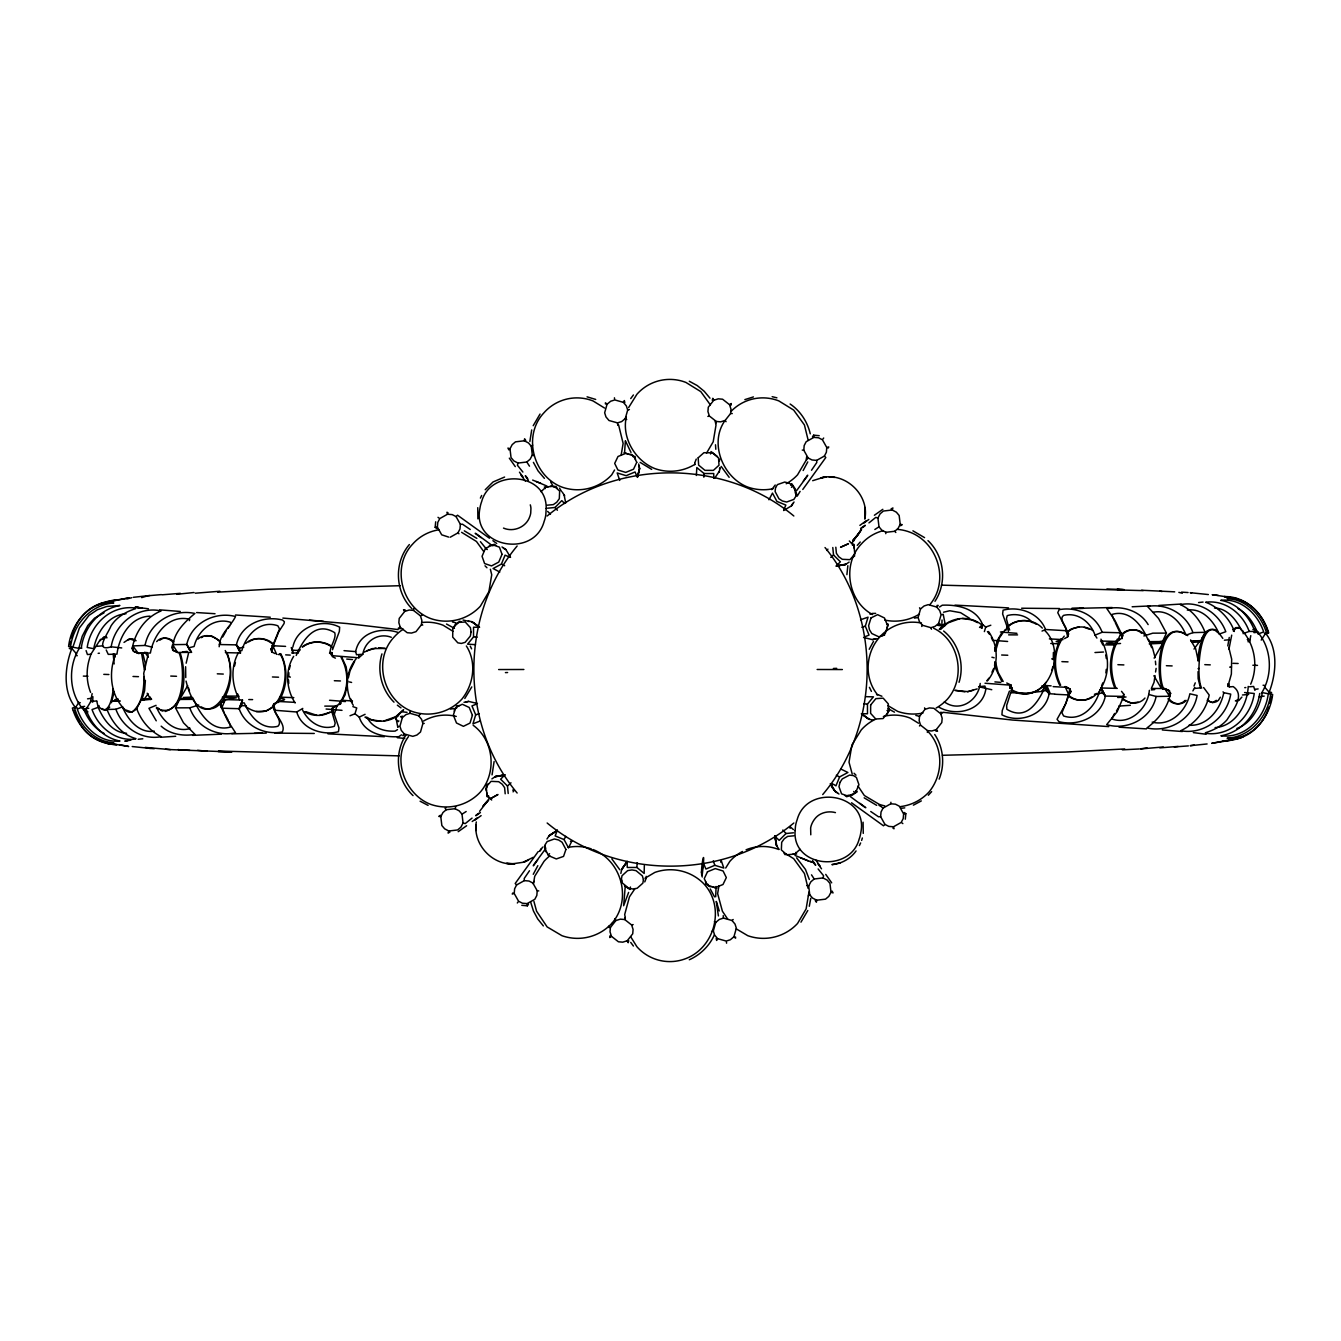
<?xml version="1.0" encoding="UTF-8"?>
<svg xmlns="http://www.w3.org/2000/svg" width="1341" height="1341" viewBox="0 0 1341 1341"><rect width="100%" height="100%" fill="white"/><g stroke="black" fill="none" stroke-linecap="round" stroke-linejoin="round"><path stroke-width="1.5" d="M644.334 865.582L644.166 873.427L636.908 867.459L627.253 867.476L627.102 861.492L621.688 869.756M714.887 477.916L719.329 471.244M288.818 676.283L288.835 672.679M1009.421 691.118L1002.263 710.562L1001.928 714.82C1019.512 724.056 1045.427 714.887 1049.115 693.733L1045.997 690.481L1045.678 685.553L1041.672 686.056M219.17 646.748L219.388 644.535L236.402 644.87L239.352 648.105L240.492 653L225.405 652.631M1121.545 691.336L1123.808 694.269L1123.641 696.415L1105.353 696.063L1102.369 692.811L1101.229 688L1117.288 688.369M191.512 652.346L186.751 644.468L172.62 644.669L171.732 647.468L172.939 650.1L177.615 652.464L191.512 652.346L186.751 644.468C191.445 622.878 214.929 611.161 235.513 616.508C231.423 625.426 220.678 633.17 219.388 644.535M112.962 688.687C113.13 695.225 108.805 717.184 99.368 707.193L98.932 705.55M1228.959 649.161L1231.708 635.131M638.819 465.83L639.523 468.344L637.394 477.396L639.607 468.579L638.702 464.003M702.181 875.17C706.657 836.935 699.281 872.036 702.298 876.997M476.306 821.966C472.283 844.092 492.533 866.085 514.91 863.755L506.596 863.353L512.094 863.855M476.005 824.765L476.055 830.532M719.547 469.283L719.597 468.26M92.127 693.615L90.534 702.148M413.481 610.39L409.173 610.021L404.697 611.446L399.216 618.419L398.847 622.744L400.255 627.219L407.195 632.717L411.519 633.069L415.995 631.661L421.476 624.671L421.845 620.347L420.437 615.871L413.481 610.39L413.648 608.579L414.771 608.63M927.519 730.61L931.827 730.979L936.303 729.554L941.784 722.581L942.17 718.256L940.745 713.781L933.805 708.283L929.481 707.931L925.005 709.339L919.524 716.329L919.155 720.653L920.563 725.129L927.519 730.61L927.352 732.421M636.908 867.459L637.143 862.716M703.841 477.195L704.092 473.541L696.834 467.573L696.365 475.485M1053.288 659.688L1053.389 652.464M92.898 696.683L92.697 702.181M514.223 893.475L514.626 888.798L516.603 884.943L524.331 880.618L529.008 881.037L532.863 883.032L537.221 890.776L536.819 895.453L534.824 899.291L527.097 903.616L522.42 903.214L518.565 901.202L514.223 893.475L512.245 893.994L512.832 892.972M803.795 450.224L804.181 445.547L806.176 441.709L813.903 437.384L818.58 437.786L822.435 439.798L826.777 447.525L826.391 452.202L824.397 456.057L816.669 460.382L811.992 459.963L808.137 457.968L803.795 450.224L802.253 450.09M610.39 927.519L610.021 931.827L611.446 936.303L618.419 941.784L622.744 942.17L627.236 940.745L632.717 933.805L633.086 929.481L631.661 925.005L624.688 919.524L620.347 919.155L615.871 920.563L610.39 927.519L608.579 927.352L608.63 926.229M730.61 413.481L730.979 409.173L729.554 404.697L722.581 399.216L718.256 398.83L713.781 400.255L708.299 407.195L707.931 411.519L709.355 415.995L716.329 421.476L720.653 421.845L725.129 420.437L730.61 413.481L732.253 413.581M448.665 537.087L441.709 534.824L437.384 527.097L437.786 522.42L439.798 518.565L447.525 514.223L452.202 514.609L456.057 516.603L460.382 524.331L459.963 529.008L457.968 532.863L450.224 537.221M614.949 918.635L615.871 920.563M880.635 816.669L881.037 811.992L883.032 808.137L890.776 803.779L895.453 804.181L899.291 806.176L903.616 813.903L903.214 818.58L901.202 822.435L893.475 826.777L888.798 826.391L884.943 824.397L880.635 816.669L878.506 816.786L870.745 811.506M1248.22 686.408C1247.415 704.846 1235.279 726.286 1215.097 727.61M863.252 833.381L863.084 822.184M436.797 528.522L435.171 527.331L435.691 521.8M477.748 507.686L477.882 518.883M620.849 873.444L621.771 868.867M720.151 467.556L719.229 472.133M904.203 812.478L905.829 813.669L905.309 819.2M890.776 803.779L890.91 802.253M982.115 628.275L982.5 624.437C976.349 608.462 957.575 604.456 942.254 605.21L939.572 606.987M646.245 877.785L646.194 876.343M694.755 463.215L694.806 464.656M1229.244 637.461L1227.786 645.926M494.108 761.537L492.063 774.88M529.863 441.491L531.707 429.941M624.537 453.275L625.359 441.055M716.077 886.502L715.708 896.777M810.769 898.302L809.293 906.265M846.892 574.669L847.847 565.701M1105.889 672.897L1106.258 669.377M864.878 518.732C869.622 494.41 844.595 471.311 820.742 477.899L826.123 477.094L823.508 477.362M524.314 440.787L515.497 441.843L512.178 444.642L509.999 448.799L511.038 457.599L513.838 460.902L518.012 463.064L526.812 462.008L530.131 459.209L532.31 455.052L531.271 446.251L528.471 442.949L524.314 440.787L524.582 438.775L525.756 440.451M816.703 900.213L825.503 899.157L828.822 896.358L831.001 892.201L829.962 883.401L827.162 880.098L823.005 877.936L814.188 878.992L810.869 881.791L808.69 885.948L809.729 894.749L812.529 898.051L816.703 900.213L816.418 902.225L815.244 900.549M864.844 518.917L864.844 507.434M145.381 680.49L144.593 690.85L141.811 699.868M1197.899 660.845C1198.502 650.486 1200.413 639.841 1206.816 631.393C1209.9 628.51 1215.7 628.208 1217.712 632.483M635.433 459.544L635.081 456.393M705.567 881.456L705.919 884.607M1114.589 713.446L1111.689 718.877C1130.027 725.732 1147.997 708.065 1149.354 690.313M455.052 808.69L446.251 809.729L442.949 812.529L440.787 816.686L441.843 825.503L444.642 828.822L448.816 831.001L457.599 829.962L460.918 827.162L463.064 823.005L462.008 814.188L459.209 810.869L455.052 808.69L455.756 806.679M885.764 533.684L885.948 532.31L881.791 530.131L878.992 526.812L877.936 517.995L880.098 513.838L883.401 511.038L892.201 509.999L896.358 512.178L899.157 515.497L900.213 524.314L898.051 528.471L894.749 531.271L885.948 532.31M186.164 663.192L188.511 653.251M1155.003 675.546L1154.048 682.301L1151.332 688.469L1164.608 688.503L1169.268 690.866L1170.492 693.465C1167.709 707.897 1158.322 719.463 1146.941 727.945C1169.419 733.024 1193.121 718.642 1197.111 695.476L1189.869 693.783C1186.467 710.764 1170.559 726.822 1152.17 722.129M347.872 681.111L345.073 694.973L339.96 703.841M185.611 666.728L185.762 677.557M1155.556 672.009L1156.126 668.405M533.416 884.004L534.707 876.327L544.01 861.358A43.985 43.985 0 0 1 549.844 855.86M626.314 416.917C621.537 437.786 635.232 460.784 654.861 468.596A46.734 46.734 0 0 0 695.091 464.221M621.302 881.858L621.621 879.88M719.379 461.12L719.715 459.142M718.927 885.932L717.636 893.609L722.413 911.243L727.677 919.071M621.235 454.649L623.129 443.368L618.603 424.963M630.471 887.021L629.952 889.452L624.453 885.764M710.529 453.979L711.065 451.548L717.469 456.56M806.729 456.527L806.109 460.281L797.526 474.865A46.734 46.734 0 0 1 786.228 483.749M808.975 891.983L806.125 908.896L797.543 923.48A46.734 46.734 0 0 1 747.792 935.7L736.243 928.86M348.375 677.708L350.035 670.802L354.594 661.515M994.536 665.471L995.139 661.968M475.485 644.652L467.59 644.166L473.541 636.908L473.524 627.253L479.424 627.202L472.133 621.771L467.556 620.849M865.582 696.666L873.427 696.834L867.459 704.092L867.493 713.747L861.576 713.798L868.867 719.229L873.444 720.151M712.239 400.255L712.809 398.294L713.781 400.255M628.778 940.745L628.191 942.706L627.236 940.745M626.716 863.269L627.102 861.492L621.771 869.119L627.202 861.576M994.804 651.24L997.05 640.998L1002.146 632.131M1269.106 693.75L1272.643 694.437C1270.128 717.217 1251.907 740.618 1227.116 738.254C1250.566 736.779 1267.932 716.513 1270.681 693.951L1264.546 686.994M81.365 647.452C84.198 626.968 99.335 609.233 119.902 605.495L106.878 606.434L97.373 609.736L89.009 615.385L79.404 627.957L72.85 647.2L78.801 648.34L82.237 636.187L87.785 625.56L94.624 618.084L104.028 612.837M1069.883 688.972L1065.961 703.388L1057.077 719.262L1058.954 721.693C1078.315 726.554 1101.011 717.066 1105.353 696.063L1102.386 690.213L1099.888 690.297C1095.714 706.187 1081.6 722.011 1063.614 715.977L1061.955 712.792L1070.051 692.442L1069.85 688.989L1065.106 686.592L1068.76 694.739L1071.006 691.57L1069.883 688.972L1065.106 686.592M72.112 647.234L68.592 646.53C71.039 623.9 89.026 600.667 113.784 602.997C90.434 604.64 73.319 624.604 70.52 647.016L76.655 653.989M1271.603 696.348L1270.011 703.371M69.682 644.686L70.319 641.501M275.039 653.587L271.837 651.977L273.028 646.161L278.777 631.712L284.041 623.582L284.393 621.738L282.498 620.028C263.473 615.167 240.944 624.236 236.402 644.87L239.335 650.754L241.816 650.687C246.09 635.047 260.154 619.659 277.838 625.761L279.531 628.979L272.206 646.831M1250.784 635.668L1249.996 639.573L1247.298 639.54M887.038 627.89L888.312 624.185L887.072 624.353M189.366 620.665L189.701 619.274C168.664 614.027 153.561 634.578 150.393 653.017L138.324 653.385L133.446 651.24L132.206 648.675C134.955 632.181 145.448 617.296 161.104 610.926C137.419 605.73 114.907 623.632 111.169 646.815C93.451 652.279 108.47 632.851 110.934 626.079C116.516 617.178 125.87 611.68 135.692 608.63L135.34 608.026C111.085 604.707 90.467 624.386 87.199 647.452L93.719 648.709C96.686 632.466 108.135 614.882 126.02 613.759M715.658 423.505L716.329 421.476M625.342 917.495L624.688 919.524M1259.702 693.498C1256.835 714.082 1241.749 732.236 1220.863 735.79C1245.823 738.891 1265.468 716.999 1268.284 693.75L1262.317 692.643C1259.702 707.445 1251.807 723.101 1236.871 728.465M132.189 648.692L132.809 645.909L145.046 645.44L152.287 647.167M637.914 475.619L639.607 468.579M114.136 691.922L111.437 702.734M223.059 702.248L225.238 699.616L242.52 700.052L239.134 708.702C245.286 726.235 264.412 735.304 282.281 732.002C286.84 723.754 272.474 713.915 273.598 704.293C275.877 701.058 292.221 699.616 280.202 698.426M234.574 665.957L235.413 662.504M730.828 405.485L731.247 403.524L729.554 404.697M610.172 935.515L609.82 937.543L611.446 936.303M391.304 637.277C378.346 632.365 364.987 640.83 362.808 654.257L358.835 657.794L332.451 655.699C325.31 652.078 337.194 639.741 334.73 632.701C315.219 620.531 302.848 640.059 296.227 655.447M161.171 726.168C170.139 734.432 183.365 736.377 194.998 734.415L183.466 722.765L175.537 707.864L179.476 699.449L192.936 697.907M381.95 653.888C376.72 670.634 381.498 689.861 394.003 702.164M959.05 682.301C964.799 664.113 958.497 643.01 943.645 631.024M148.13 654.525L143.705 673.484L144.694 681.396M1187.305 610.121C1202.542 607.741 1213.89 621.436 1219.237 634.092L1225.791 631.695C1219.12 613.457 1199.91 600.651 1180.382 604.64C1192.099 609.904 1200.497 620.497 1205.056 632.298L1192.937 632.634C1186.349 614.094 1166.854 602.947 1147.527 606.467L1158.59 618.503L1166.435 633.103L1162.513 641.534L1148.969 641.652M1223.026 691.839L1223.763 692.694C1220.595 709.188 1207.269 726.554 1188.964 725.246M289.304 669.159L290.243 665.739M1051.88 670.232L1052.819 666.795M720.603 862.079L721.24 860.57L723.822 868.046L714.837 865.314L705.919 869.035L703.623 863.604L701.393 872.421M694.956 462.41L696.247 459.075M646.044 878.59L644.753 881.925M332.501 649.765L339.357 631.443L339.659 627.186C322.527 618.084 296.897 626.532 292.841 647.167M402.334 717.653L399.936 726.202L401.244 730.342L404.261 733.946L412.777 736.343L416.917 735.036L420.504 732.002L422.901 723.47L421.577 719.329L418.56 715.725L410.044 713.311L405.921 714.636L402.334 717.653L400.573 716.63L402.568 716.195M918.116 617.53L920.513 608.998L924.1 605.964L928.223 604.657L936.739 607.054L939.756 610.658L941.064 614.798L938.666 623.347L935.079 626.364L930.956 627.689L922.44 625.275L919.423 621.671L918.116 617.53L914.361 618.117M607.054 404.261L604.657 412.777L605.964 416.917L608.998 420.504L617.53 422.884L621.671 421.577L625.275 418.56L627.689 410.044L626.364 405.921L623.347 402.334L614.798 399.936L610.658 401.244L607.054 404.261L605.428 402.82L605.445 403.993M713.328 930.956L715.725 922.44L719.329 919.423L723.47 918.116L732.002 920.496L735.036 924.083L736.343 928.223L733.946 936.739L730.342 939.756L726.202 941.064L717.653 938.666L714.636 935.079L713.328 930.956L711.585 931.492M115.292 655.313C107.951 673.903 110.985 697.94 126.741 711.199C129.088 712.909 132.826 712.373 134.435 709.925C142.615 701.477 144.007 688.184 143.923 676.87M435.171 527.331L437.384 527.097M905.829 813.669L903.616 813.903M1227.987 686.022L1231.373 674.087L1231.675 659.185L1228.758 647.317M545.77 847.948L545.234 850.814L546.508 852.222M795.247 493.052L795.431 489.23L791.76 483.732L790.67 485.224M1064.586 638.651L1067.738 636.724L1068.559 633.941L1057.764 612.686L1059.155 609.669C1076.773 606.367 1095.832 614.983 1102.134 632.281L1120.992 632.801L1122.987 635.885M71.241 637.847C75.13 622.123 86.21 607.339 102.335 602.981C136.128 597.382 104.145 599.813 97.139 605.512M90.668 655.33C86.042 667.097 85.941 680.608 90.585 692.375M981.377 628.141L982.5 624.437L985.736 627.068L990.815 625.224M984.361 631.611L985.736 627.068M335.501 706.221L332.199 708.065L334.295 714.367L331.646 711.015L332.518 708.199L337.161 705.282L334.295 714.367L338.955 727.928L338.468 731.7C322.745 735.891 301.641 729.169 296.747 711.987L275.14 710.294L272.743 707.059L273.598 704.293L275.14 710.294M476.407 704.109L471.965 705.919L475.686 714.837L472.954 723.822L480.262 720.972M864.593 636.891L869.035 635.081L865.314 626.163L868.046 617.178L860.57 619.76M861.626 840.421L862.364 837.991M1122.333 699.13L1123.808 694.269M350.018 715.759L354.963 713.781L356.756 707.981L352.867 706.623M1005.934 630.32L1007.074 626.649L1002.632 613.994L1003.085 610.205C1019.126 605.797 1039.275 613.005 1045.544 629.499L1066.129 630.706L1068.576 633.941M230.836 624.051L230.501 622.274C213.772 616.86 197.747 630.639 194.11 646.496L189.584 647.636M172.939 650.1C171.614 634.578 184.019 622.509 194.898 613.474C172.721 608.462 149.237 622.677 145.046 645.44M1123.641 696.415L1117.137 711.769L1106.677 724.626C1127.328 730.862 1151.684 718.474 1156.126 696.465L1169.603 696.247L1169.268 690.866M1122.333 635.634L1121.462 638.35L1118.796 640.395M768.946 499.791L772.483 493.102L776.908 501.4L785.843 505.071L783.982 509.496M272.743 707.059L273.648 707.31C273.665 713.228 283.202 721.341 277.905 726.286C261.294 730.426 250.18 716.362 244.263 702.935L241.849 702.902L241.883 705.567L239.134 708.702L221.684 708.199L220.343 705.383L221.231 702.684L225.238 699.616L221.684 708.199L227.802 720.955L235.547 732.756C216.488 737.265 196.172 726.403 189.785 707.813L175.537 707.864M1184.623 633.941C1157.819 619.056 1155.489 674.741 1162.714 689.173M1249.46 641.937L1250.332 639.305M100.022 640.763L103.877 636.992L106.978 637.83M1241.9 697.085L1238.9 700.421L1236.067 700.656M1250.684 684.178C1258.813 665.572 1254.623 642.674 1240.107 628.376C1237.492 625.778 1234.793 629.214 1233.435 631.309M939.169 779.104C945.053 764.655 943.393 747.49 934.727 734.499M1268.904 707.042C1264.161 722.782 1251.321 736.46 1234.709 739.243C1203.816 743.819 1242.805 740.182 1244.197 735.673M448.816 831.001L448.095 833.063L449.905 832.091M892.201 509.999L892.905 507.937L891.095 508.91M362.808 654.257L356.505 654.726L355.667 651.625C359.254 632.064 381.38 626.918 397.858 632.382M1051.109 685.854L1045.678 685.553C1039.04 701.125 1026.921 721.559 1006.856 709.305L1006.638 705.534L1012.321 687.782L1010.779 688.52M1194.01 686.039L1195.25 682.854M239.134 708.702L242.52 700.052M156.059 705.349L148.952 708.316L156.243 720.821M1118.159 639.707L1120.992 632.801L1114.974 620.481L1106.928 608.713C1122.149 605.394 1139.934 610.641 1148.147 624.604M570.461 841.394L571.987 840.773L568.517 847.898L564.092 839.6L555.157 835.929L557.32 830.347L549.139 835.912M783.63 510.535L791.441 505.875L792.816 503.378M296.747 711.987L302.781 708.417M1101.581 685.787L1102.872 682.82M1193.188 641.4L1200.798 640.646L1205.056 632.298M102.637 639.322L103.961 637.428L106.559 636.941M991.988 672.176L993.48 668.874M1117.371 639.087C1109.108 653.972 1108.152 672.595 1114.924 688.201M72.129 647.787C64.904 665.756 62.373 691.185 75.264 707.26M1268.871 692.911C1276.096 674.959 1278.627 649.513 1265.736 633.455M859.38 845.584L860.637 842.953M480.396 498.098L481.654 495.466M488.778 546.508L490.186 545.234L493.052 545.753M456.057 516.603L457.532 515.212L489.448 538.21M884.943 824.397L883.468 825.788L851.552 802.79M628.627 892.402L623.632 905.728L625.191 886.921M564.092 839.6L565.734 836.331M980.237 683.457C978.243 700.723 959.435 712.926 944.332 701.863M238.195 653.067C230.417 667.432 231.675 685.586 239.503 699.684M533.215 425.684L540.037 414.034M406.021 734.918C393.617 753.575 396.685 780.278 413.028 795.599M546.96 838.997L549.559 835.125M794.04 502.003L791.441 505.875M934.979 601.288C947.383 582.631 944.315 555.912 927.972 540.607M807.785 910.522L800.963 922.172M518.012 463.064L517.408 465.243L522.889 472.049M823.005 877.936L823.592 875.757L818.111 868.951M533.249 874.298L537.842 865.683M803.158 470.523L807.768 461.907M1192.887 690.917L1194.747 687.464M471.781 686.927L464.791 698.46M869.219 649.279L873.527 641.35M1061.234 638.651C1052.618 652.48 1052.383 670.818 1059.742 685.217M1100.76 688.536C1110.046 673.752 1109.342 654.19 1100.944 639.154M479.609 811.305L488.04 800.51M623.347 402.334L624.37 400.573L624.822 402.568M714.367 934.945C709.355 945.941 700.354 954.859 689.291 959.754M717.653 938.666L716.63 940.427L716.195 938.432M1094.424 694.236L1097.977 693.85L1101.229 688L1105.353 696.063M222.707 636.975L226.059 631.041M79.37 648.273C67.1 667.6 69.078 696.398 86.21 712.457L87.97 711.887M293.662 656.336C284.895 670.399 286.169 689.291 295.154 702.969M1261.479 693.196C1273.766 673.869 1271.788 645.071 1254.64 628.996L1252.896 629.566M277.755 702.701C287.561 688.453 288.617 668.941 280.722 653.62M179.275 700.153L187.706 685.67M1154.132 658.129L1164.659 640.026M418.56 715.725L420.353 714.066M921.736 626.482L922.44 625.275M614.564 470.004L611.714 474.865A46.734 46.734 0 0 1 561.946 487.101C533.148 476.189 522.32 435.574 543.993 412.743A43.985 43.985 0 0 1 593.007 400.925L604.556 408.05M706.523 453.141L713.194 441.809L716.044 424.896L715.139 421.208M611.731 923.48C632.332 900.096 621.822 860.637 593.024 849.54M929.883 604.623C949.562 581.357 938.164 543.088 910.237 532.31A43.985 43.985 0 0 0 897.313 529.377M1099.888 690.297L1101.229 688M137.335 708.517L131.921 712.138L126.44 710.194M797.191 496.17L800.091 491.409M853.345 541.177L861.123 529.879M861.542 529.544L853.01 540.44M517.324 902.979L518.045 902.024M823.692 438.021L822.955 438.976M858.123 534.724L861.375 529.494M124.026 642.406L129.44 638.769L134.921 640.73M408.469 736.628C391.455 759.174 405.15 794.66 430.562 804.315A46.734 46.734 0 0 0 480.313 792.095C497.092 772.651 493.941 740.349 473.172 725.28M628.627 407.563L636.908 394.271A43.985 43.985 0 0 1 685.922 382.436L700.773 391.606L710.311 404.814M724.643 421.057C709.121 443.603 723.084 477.647 747.775 487.085A46.734 46.734 0 0 0 773.103 488.711M806.561 459.879L808.137 457.968M725.699 868.013L729.839 861.358A43.985 43.985 0 0 1 742.461 851.485M544.161 846.942L545.217 845.232M795.783 495.768L796.839 494.058M1116.466 710.914L1118.444 707.797M1220.36 697.203L1218.382 700.354C1215.298 703.254 1209.532 703.505 1207.487 699.264M499.791 572.054L493.102 568.517L501.4 564.092L505.071 555.157L509.496 557.018M840.773 769.013L847.898 772.483L839.617 776.908L835.946 785.843C826.81 779.49 832.459 790.335 837.622 792.816M812.478 436.797L813.669 435.171L819.2 435.691M528.522 904.203L527.348 905.829L521.8 905.309M556.28 831.839L557.085 830.582M91.238 653.67L100.508 639.305M1261.21 640.076L1266.34 632.214C1260.758 614.798 1246.175 599.41 1227.049 598.472C1247.499 596.846 1263.44 614.564 1268.72 632.885L1265.368 634.109M78.817 702.483L74.71 708.752C80.242 726.185 94.675 741.741 113.834 742.813C93.216 744.389 77.644 726.369 72.38 708.082L75.733 706.875M298.171 652.531L300.133 649.614A5.548 2.531 0.1 0 1 293.578 650.15M869.974 614.178L871.281 613.591M540.976 849.574L542.585 847.143M1010.863 692.71L1026.418 693.163L1041.773 691.386L1045.678 685.553L1049.115 693.733L1054.613 694.035M634.746 889.016L629.465 896.844L624.705 914.478L625.342 918.317M223.243 702.55L225.238 699.616L220.896 702.55M453.124 628.51L455.236 624.453L458.019 623.247M886.854 713.999L888.915 710.981L888.899 708.333M534.254 881.406L532.863 883.032M529.494 870.745L524.214 878.489L524.331 880.618M811.506 470.255L816.786 462.511L816.669 460.382M271.837 651.977L270.748 649.346L273.028 646.161L276.648 654.391M143.453 700.287L148.097 693.867M538.21 851.552L515.212 883.468L516.603 884.943M802.79 489.448L825.788 457.532L824.397 456.057M1194.026 649.078L1199.843 641.032M1202.156 637.83L1206.816 631.393M540.976 491.678L546.156 486.951L554.185 486.213L559.65 491.074L559.314 498.684L556.733 502.255L553.313 504.618L547.212 505.188M828.168 448.028L828.755 447.006L826.777 447.525M800.024 849.322L794.844 854.049L786.815 854.787L781.35 849.926L781.686 842.316L784.267 838.745L787.687 836.382L793.788 835.812M807.584 475.737L796.671 490.538M533.416 865.263L544.329 850.462M356.103 658.85C345.324 671.623 344.503 691.235 353.27 705.299M987.412 680.826C999.062 667.114 998.827 645.893 988.501 631.494M517.14 545.988C459.443 615.167 459.443 723.838 517.14 793.017M630.723 398.579L633.421 394.958M822.72 794.559C880.886 725.867 882.194 617.212 825.017 547.547M1119.132 639.07C1109.543 653.285 1109.745 672.646 1115.947 688.201M227.819 628.56L229.847 625.845M409.357 544.547C393.818 562.633 394.992 591.951 411.955 608.713M939.22 629.348L945.036 623.531L943.243 614.446M330.154 652.313L329.534 653.117L331.11 652.38M488.878 799.068L482.911 806.41L484.302 804.684M539.434 851.367L541.395 848.887L539.635 851.116M858.408 534.321L852.625 540.574M852.423 542.334L854.234 540.037M986.792 680.876L988.92 678.177M486.096 802.438L484.654 804.181L488.677 800.158M485.207 489.75L493.035 481.972L504.602 477.044M487.353 786.698L485.777 789.145L486.414 790.939M856.061 850.948C850.529 858.827 841.461 863.788 831.906 864.643L840.489 862.732M1216.354 700.337L1212.683 702.55L1207.185 700.605M1064.251 636.103C1053.355 649.715 1053.188 669.93 1060.647 685.201M939.957 629.465C949.495 617.212 968.873 614.731 981.092 624.37M397.808 716.228L395.897 717.536L397.841 727.409M513.083 791.861L514.324 790.117L512.681 790.1M826.794 550.464L827.917 549.139M857.268 545.401L860.235 542.015M791.458 487.319L792.665 485.962M548.335 855.038L549.542 853.681M221.734 701.93C231.892 688.419 233.049 669.142 227.316 653.536M156.679 641.601C161.272 636.07 169.921 637.679 173.794 643.211M1186.198 700.404C1181.605 705.919 1172.956 704.31 1169.084 698.778M928.324 795.247L931.643 791.643M336.876 706.389C348.962 693.398 349.632 672.377 341.05 657.341M1005.23 629.583L999.464 637.796L995.558 651.206L994.787 647.602M404.261 733.946L402.82 735.572L403.993 735.555M936.739 607.054L938.18 605.428L937.007 605.445M1045.946 682.401C1038.437 693.448 1022.63 697.571 1011.148 690.229M510.988 782.826L507.485 786.01L508.205 793.486M395.897 717.536L403.641 709.724M507.485 786.01L500.629 779.205L504.769 774.997L495.6 776.489L504.769 774.863L495.08 776.875M836.248 566.137L845.92 564.125M402.954 710.261L395.595 716.764L383.677 721.056M940.561 629.415L947.919 622.911L959.854 618.62M775.199 485.023L771.729 489.633M398.88 720.955L398.16 721.642L395.897 718.994M219.807 703.924C215.381 709.221 207 710.646 201.15 706.841M1121.344 634.829C1126.189 628.979 1136.095 627.823 1141.644 633.287M1144.963 698.041C1139.263 705.031 1128.133 704.444 1122.367 697.873M1238.799 699.65L1235.363 700.907M1070.051 692.442L1071.006 691.57M1096.988 693.331C1089.814 701.796 1076.253 702.567 1068.19 694.923M550.061 486.414L551.855 485.777L554.302 487.353M531.271 446.251L532.662 445.095M809.729 894.749L808.338 895.905M830.766 557.387L833.515 554.99L832.795 547.514M96.854 701.46L98.195 707.327L92.043 709.557C98.362 727.392 115.829 741.607 135.424 739.059L135.961 738.64C121.93 734.851 112.091 722.548 106.978 709.473L109.694 707.143M270.765 649.329L271.687 648.558M1007.208 627.353C1016.696 618.084 1033.24 618.419 1042.309 628.091M491.896 778.903L495.768 776.305M849.121 562.097L845.232 564.695M732.002 920.496L733.192 919.507M197.999 639.02C204.905 632.751 215.583 635.952 220.729 642.892M1122.132 634.813C1128.133 628.259 1139.213 628.041 1144.963 634.997M159.847 640.21C163.853 636.321 169.989 638.316 173.743 641.518M1232.681 629.834L1236.067 627.538L1239.185 628.359M273.229 706.942L266.306 710.965L256.215 711.535M1067.218 631.896L1071.375 628.895L1079.187 626.901M245.688 643.546C253.818 635.684 267.345 637.813 274.503 645.943M466.165 811.506L462.008 814.188M874.835 529.494L878.992 526.812M466.618 825.738L458.186 831.688M874.382 515.262L882.831 509.312M486.749 792.732L487.001 796.638L488.577 795.682M854.251 548.268L853.999 544.362L852.423 545.318M472.049 818.111L465.243 823.592L463.064 823.005M868.951 522.889L875.757 517.408L877.936 517.995M420.437 615.871L422.365 614.949M919.457 725.967L920.563 725.129M547.162 516C616.29 458.488 724.71 458.488 793.838 516M793.838 823.005C724.71 880.517 616.29 880.517 547.162 823.005M868.817 519.47L863.503 523.342M472.183 821.53L477.497 817.658M848.048 543.91L840.572 547.262L848.501 543.692M486.247 785.155L487.889 783.982M853.111 557.018L854.753 555.845M864.979 525.823L862.347 527.683M476.021 815.177L478.653 813.317M1067.905 631.879C1074.828 625.878 1085.221 625.292 1092.764 630.521M547.514 508.205L554.99 507.485L561.795 500.629L564.595 503.462M793.486 832.795L786.01 833.515L779.205 840.371L774.863 836.248L776.875 845.92M503.227 775.852L504.769 774.863M398.797 714.837C389.359 722.564 375.413 723.235 364.97 717.15M107.833 709.121L105.319 710.395L101.95 708.517M401.495 734.851L398.797 736.678C383.643 737.5 364.4 733.477 359.237 717.117L354.963 713.781M1185.092 700.404C1180.398 705.668 1171.665 704.578 1167.977 698.778M302.211 646.898C310.928 640.026 323.952 640.713 332.501 647.535M1008.952 625.426C1016.679 619.441 1028.245 618.871 1036.392 624.319M145.18 747.406L170.341 749.602L231.825 751.983L218.197 751.597M509.312 458.169L515.279 466.618M831.688 882.831L825.738 874.382M445.933 807.584L445.095 808.338L446.251 809.729M302.781 646.882C310.944 640.847 322.326 640.495 330.976 645.742M397.506 729.638L395.159 731.096C384.146 731.817 372.245 727.895 367.149 717.385M490.622 798.616L497.98 794.509L490.32 798.733M900.549 525.756L902.242 524.666L900.213 524.314M440.451 815.244L438.775 816.418L440.787 816.686M201.401 637.645L203.094 636.606M127.848 639.908L132.441 638.752L136.095 640.73M512.212 863.855L523.275 862.263L533.198 857.335M943.561 612.2L949.763 610.742L960.575 612.669L969.543 618.302M644.954 878.254L654.861 872.404A46.734 46.734 0 0 1 704.612 884.624C725.23 908.008 714.703 947.467 685.922 958.564A43.985 43.985 0 0 1 636.908 946.729L630.689 936.756M363.612 652.346L372.345 648.608L385.504 648.424M1169.587 690.682L1164.608 688.503L1169.603 696.247L1168.648 694.353L1170.794 693.297M172.603 650.268L177.615 652.464L172.62 644.669M330.691 712.188L319.51 715.423M456.828 707.763L454.431 709.423L454.331 711.317M913.372 805.17L921.317 800.912M945.036 623.531L943.259 624.789L944.533 626.23M248.722 641.87C256.131 636.74 266.708 637.746 273.178 643.898M1091.725 696.985C1084.97 701.645 1075.935 701.159 1069.196 696.683M1097.977 693.85L1102.369 692.811M1011.365 688.117L1011.248 685.217L985.015 683.24M359.237 717.117L365.087 714.317M339.591 704.545L341.016 703.438L340.195 702.835M400.255 627.219L398.294 628.191L400.255 628.778M940.745 713.781L942.706 712.809L940.745 712.222M977.153 688.905L967.984 691.638L955.01 690.414M329.936 712.205C322.091 716.798 312.151 716.278 304.424 711.702M1042.024 631.075L1045.544 629.499M243.76 647.15L239.352 648.105M525.907 861.324L523.342 862.213L528.471 860.184M217.678 592.152L267.848 589.269L400.188 585.715M477.43 703.505L468.579 701.393L465.83 702.181M863.57 637.495L872.421 639.607L875.17 638.819M1066.514 630.521C1066.514 626.096 1058.485 619.073 1063.564 615.385C1077.896 611.965 1090.434 622.023 1095.044 635.131L1102.134 632.281M812.696 480.681L823.34 477.379M366.965 650.737L376 648.005M1124.68 748.949L1065.072 752.1L942.455 755.285M1041.773 691.386L1045.997 690.481M1243.057 633.656L1249.192 631.41L1254.891 631.51C1249.443 616.374 1237.072 603.014 1220.763 600.332C1240.928 597.918 1257.724 613.876 1263.675 631.946L1258.042 633.991C1254.221 623.816 1247.968 613.927 1238.129 608.663M189.785 707.813L198.719 705.048M1192.937 632.634L1186.047 635.148C1180.851 621.822 1168.329 608.797 1152.791 612.334M106.978 709.473L115.879 709.255L122.45 706.891C127.697 719.48 139.045 733.611 154.265 731.163M629.683 454.331L631.577 454.431L633.237 456.828M711.317 886.669L709.423 886.569L707.763 884.172M1138.073 702.131L1131.251 703.137L1122.886 699.6M627.689 410.044L629.415 409.508M410.095 711.283L410.044 713.311M475.686 714.837L479.156 713.68M861.844 627.32L865.314 626.163M141.677 597.617L147.828 595.773L161.423 594.599M176.911 594.264L193.992 592.521M973.365 690.213L967.515 691.671M744.842 399.618L753.441 396.919M464.003 702.298L468.579 701.393M876.997 638.702L872.421 639.607M707.864 416.448L709.355 415.995M631.661 925.005L633.136 924.552M1163.284 746.971L1140.554 748.949M118.343 599.98L129.138 597.868L108.822 601.371M1222.69 741.238L1211.711 743.333L1232.245 739.863M460.382 524.331L462.511 524.214L470.255 529.494M126.976 598.941L131.736 597.717M397.942 726.537L398.981 726.403M456.409 705.919L459.544 705.567M882.646 635.533L884.607 635.081M1060.446 640.093L1056.172 641.484L1059.457 642.44M1194.244 745.093L1190.171 745.697L1207.101 743.953M548.268 486.749L544.362 487.001L545.318 488.577M1198.066 668.706L1199.172 668.489M792.732 854.251L796.638 853.999L795.682 852.423M127.395 740.701L124.83 741.171L130.882 740.131M838.075 565.801L845.417 564.511L836.231 566.003L840.371 561.795L833.515 554.99M195.25 593.208L219.857 591.247M1159.814 747.859L1178.119 746.434M1147.058 747.892L1140.789 748.798M942.019 614.597L943.192 614.413M133.329 597.315L149.773 595.521M180.331 593.342L162.177 594.801M224.718 699.818L236.435 697.806L222.321 697.219M938.432 624.805L940.443 624.37L938.666 623.347M450.459 709.087L454.029 708.534M834.773 477.413L829.174 476.96M1115.947 641.534L1106.208 643.227L1114.371 643.965M205.089 635.936L211.694 635.986L219.823 640.864M1162.764 641.283L1151.165 642.792M150.091 616.156C130.395 616.709 119.198 636.623 116.952 654.123L108.269 654.374L106.207 649.983M872.103 613.457L875.69 613.373M901.186 808.288L904.773 807.869M1151.349 689.945L1154.685 689.576M182.46 651.944L187.137 651.441M1198.569 602.545L1203.061 602.059M138.19 739.277L142.8 738.79M151.634 699.264L140.973 700.337L136.698 708.635C141.107 720.704 149.706 730.879 161.155 736.678C141.693 740.467 122.484 727.493 115.879 709.255M115.259 699.432L118.276 699.114M138.324 653.385L132.809 645.909L133.446 651.24L138.324 653.385L147.141 652.514M1194.546 688.469L1200.312 687.899M1143.89 635.969L1152.774 633.17L1166.435 633.103M121.713 647.938L111.169 646.815M118.578 700.639L111.588 701.276L120.355 701.025M1224.383 640.193L1229.68 639.724M1229.362 686.944L1233.2 686.592C1245.823 695.392 1232.63 710.663 1227.049 719.765C1221.416 726.319 1213.504 730.208 1205.391 732.756L1205.743 733.343C1230.233 736.779 1251.086 716.832 1254.237 693.498L1244.582 692.526M1043.549 687.967L1045.997 687.749L1049.115 693.733M298.322 653L291.617 652.95M1229.68 667.131L1231.491 666.98M1122.4 749.82L1139.347 748.965M91.406 654.207L87.416 654.525L86.092 650.62M96.837 700.941L90.886 701.427L85.958 709.456C91.339 724.693 103.643 738.103 119.986 741.003C99.854 743.199 83.142 727.09 77.275 709.02L82.907 706.992C86.897 717.821 93.736 728.297 104.33 733.611M142.247 699.114L151.349 698.426M1199.29 641.87L1191.981 642.423M1249.477 686.776L1253.634 686.458L1254.958 690.364M1188.361 745.898L1174.28 746.937M114.806 700.069L118.243 699.801M78.801 648.34L81.835 648.122M1181.136 604.037L1158.725 605.462M160.803 737.248L175.705 736.276M1161.826 643.294L1149.237 643.898M183.214 697.488L191.746 697.119M1150.31 605.914L1132.156 606.769M422.901 723.47L424.225 723.402M192.551 735.354L221.366 734.164M1112.192 607.523L1071.677 608.479L1083.444 608.311L1079.539 608.378M1200.798 640.646L1190.842 640.948M231.892 733.829L262.417 733.175M254.388 733.309L266.256 733.125M179.476 699.449L193.59 699.348C199.96 714.082 211.828 732.572 230.618 726.99L229.06 721.76M165.127 711.484C187.589 704.478 185.997 671.372 180.163 652.816M498.634 669.545L523.878 669.494M1059.574 608.546L1021.607 608.227M472.133 621.771L471.244 621.671M868.867 719.229L869.756 719.329M817.138 669.494L842.366 669.545M274.838 733.108L314.263 733.46M399.132 755.871L218.533 751.044M941.399 585.145L1143.169 590.627M241.883 705.567L246.258 705.902M1117.455 641.434L1100.542 641.048M1123.792 590.057L1117.036 589.37L1124.009 589.554M1252.863 665.237L1257.506 665.371M83.343 676.099L88.003 676.233M1106.912 589.017L1122.451 589.504M1059.424 643.781L1050.757 643.496M279.883 697.169L293.813 697.638M179.862 750.021L189.819 750.357M1008.549 607.892L954.96 605.126M1233.033 663.326L1238.129 663.493M103.793 674.355L108.889 674.523M327.942 733.829L384.364 736.712M1001.66 655.011L1007.778 655.246M334.345 680.725L340.463 680.96M1204.805 664.65L1210.269 664.868M1061.904 661.633L1068.023 661.867M272.441 676.97L278.542 677.205M133.01 676.467L138.475 676.669M1166.368 665.706L1172.135 665.924M1117.891 664.683L1123.875 664.918M217.292 673.819L223.276 674.07M170.743 676.065L176.509 676.283M1141.526 590.241L1174.682 591.834M468.26 621.403L469.3 621.453M278.14 654.475L281.157 654.626M1063.011 639.607L1049.4 638.903M278.291 701.46L294.752 702.349M962.452 618.452L971.89 619.894L977.488 622.61M378.615 647.837L384.884 648.457M964.9 691.839L955.479 690.38M381.062 721.24L371.625 719.782L366.026 717.083M285.683 654.861L290.259 655.112M1108.806 726.604L1012.472 720.05L942.974 712.289M1181.488 592.135L1188.059 592.538M1119.014 727.191L1146.454 728.884M235.513 614.999L270.295 617.229M215.013 613.725L196.607 612.552M149.656 748.395L154.282 748.697M207.101 751.228L197.596 750.306M994.15 640.428L997.888 640.68M473.541 636.908L477.195 637.159M863.805 703.841L867.459 704.092M341.251 700.186L352.482 701.008M282.884 618.084L347.554 623.599L398.176 629.566M180.281 611.462L159.646 609.853M1162.295 729.957L1182.36 731.532M165.546 749.233L170.341 749.602M344.017 650.653L355.667 651.625M994.905 681.899L1000.721 682.385M323.416 621.319L309.503 620.129M991.77 689.71L978.612 686.693L984.914 686.089L985.819 689.19C982.567 710.814 955.932 716.832 939.236 707.344M346.749 659.085L352.482 659.571M1191.663 592.823L1190.188 592.688L1208.358 594.549M537.221 890.776L538.747 890.91M397.271 737.701L404.798 738.438M876.578 694.638L877.785 694.755M1214.493 608.009C1227.451 608.244 1236.503 620.028 1241.749 630.706M148.432 608.78L135.357 607.121L139.347 607.741M1193.306 732.605L1206.095 734.248M126.607 733.292C112.493 732.739 103.19 719.212 98.195 707.327M401.713 711.719L407.027 712.356M937.912 625.375L941.835 625.861L942.036 620.011M316.895 715.356L305.731 711.652M150.226 748.379L132.206 746.551M888.915 710.981L887.021 710.529M915.836 715.423L919.524 716.329M532.31 455.052L534.321 455.756M808.69 885.948L806.997 885.613M135.357 607.121L142.129 608.127L136.816 607.356M1115.209 622.509L1121.411 635.567L1122.652 635.751M459.142 621.285L461.12 621.621M704.092 473.541L713.747 473.524L713.73 478.318M477.731 626.716L479.206 626.985M861.794 714.015L863.286 714.284M1218.298 595.421L1212.18 594.7L1229.965 597.332M1223.763 692.694L1230.736 694.118C1226.931 717.401 1204.352 735.052 1180.667 730.744C1194.948 723.939 1206.112 710.965 1209.18 695.024L1203.648 687.564M627.89 453.962L624.185 452.705M713.11 887.038L716.815 888.295M835.443 812.612C828.034 810.567 819.25 812.747 814.624 819.15A21.205 19.545 -43.9 0 0 812.177 823.173L811.623 824.447A16.679 15.371 -43.9 0 0 810.651 828L810.785 834.806M463.014 620.028L466.4 620.816M772.148 396.685L776.892 397.808M991.921 657.241L994.15 657.777M349.381 681.915L351.593 682.452M1178.856 592.387L1182.343 593.242M935.515 730.828L937.543 731.18L936.303 729.554M405.485 610.172L403.524 609.753L404.697 611.446M452.453 621.939L455.957 622.811M1159.999 591.029L1162.027 591.565M1148.768 694.47L1156.126 696.465M1051.73 658.85L1053.171 659.236M288.935 676.736L290.377 677.121M878.59 694.956L881.925 696.247M178.169 749.485L180.147 750.038M1084.249 627.32L1089.194 629.13M813.669 435.171L813.903 437.384M527.348 905.829L527.097 903.616M109.576 743.4L128.669 746.484L119.852 744.724M847.948 795.247L851.77 795.414L857.268 791.76L855.776 790.67M587.056 396.835L595.689 399.434M1236.301 598.472L1224.232 596.577C1245.755 596.058 1263.121 613.139 1268.234 633.22M421.476 624.671L422.733 625.124M794.995 855.441L811.137 861.978M101.782 741.372L108.889 743.953L116.751 744.674C102.134 744.389 87.701 737.164 80.41 724.157M161.054 710.462L162.948 711.149M509.999 448.799L507.937 448.095L508.91 449.905M831.001 892.201L833.063 892.905L832.091 891.095M331.646 711.015L335.183 723.084L334.362 726.269C320.985 730.744 307.877 721.458 302.328 709.49M503.495 528.086C513.502 532.478 526.208 527.114 529.745 516.704A17.064 15.723 -45 0 0 530.734 513.05L530.935 508.423A16.947 15.623 -44.5 0 0 530.282 504.853M800.594 857.838L808.254 860.922M536.132 481.503L547.027 486.096M1122.149 638.618L1120.992 632.801L1121.411 635.567M532.662 480.078L540.792 483.38M220.544 702.416L221.684 708.199L221.248 705.483L224.249 712.825M510.552 557.37L505.875 549.559L503.378 548.184M835.125 791.441L830.465 783.63L835.125 791.441L838.997 794.04M810.282 861.324L814.121 862.917M1237.743 599.159L1242.068 601.221M1011.248 685.217L1006.756 682.988M501.4 564.092L504.669 565.734M836.331 775.266L839.617 776.908M332.182 656.537L335.384 658.146M912.919 530.818L924.569 537.64M420.102 801.197L428.081 805.388M502.003 546.96L505.875 549.559M464.304 530.835L476.843 538.378M876.696 805.354L864.174 797.828M689.291 381.246L697.219 385.554L704.193 391.254L709.976 398.176M651.676 469.384L640.143 462.377M888.144 708.719L894.481 712.155M446.519 624.051L454.448 628.342M878.958 805.321L880.668 806.293M625.275 418.56L626.716 419.515M715.725 922.44L714.384 921.619M872.572 614.564C847.981 601.573 841.846 564.527 861.207 544.128A43.985 43.985 0 0 1 883.35 530.617M887.759 705.517L897.665 711.384A46.734 46.734 0 0 0 922.994 713.01M1012.455 690.179C1046.768 708.316 1068.425 652.413 1044.656 630.421M438.021 517.324L438.976 518.045M902.845 823.609L902.024 822.955M933.671 628.259C959.603 640.529 966.19 677.775 947.417 699.164A46.734 46.734 0 0 1 936.119 708.048M918.484 723.218L910.237 718.122A43.985 43.985 0 0 0 883.367 716.446M461.622 532.327L476.457 541.479L483.632 551.402M453.04 631.343L443.15 625.241A43.985 43.985 0 0 0 422.415 622.442M785.457 853.597L793.704 858.693L804.449 873.561L808.07 888.295M494.058 544.161L495.768 545.217M881.121 806.561L883.032 808.137M845.232 795.783L846.942 796.839M830.582 783.915L831.839 784.736M156.327 708.048C184.522 722.162 185.796 668.472 179.057 652.816M492.901 540.708L496.723 543.457M849.322 540.976L854.049 546.156L854.787 554.185L849.926 559.65L842.316 559.314L838.745 556.733L836.398 553.313L835.812 547.212M491.678 800.024L486.951 794.844L486.23 786.815L491.074 781.35L498.684 781.686L502.255 784.267L504.618 787.687L505.188 793.788M865.263 807.584L850.462 796.671M892.972 828.168L893.994 828.755L893.475 826.777M448.045 512.832L447.006 512.245L447.525 514.223M475.737 533.416L490.538 544.329M619.76 480.43L617.178 472.954L626.163 475.686L635.081 471.965L636.891 476.407M397.355 705.182L400.976 707.88M790.134 404.027C800.359 410.916 807.5 421.879 810.266 433.83M87.349 712.239L86.176 709.456M550.464 514.223L547.631 511.407M853.681 791.458L855.038 792.665M485.962 548.335L487.319 549.542M245.755 706.606C277.101 728.632 294.534 675.294 279.816 653.637M457.968 532.863L458.957 533.768M733.946 936.739L735.572 938.18L735.555 937.007M782.826 830.012L786.01 833.515M851.669 542.82L853.563 544.697M487.437 796.303L489.331 798.18M565.718 502.942L564.125 495.08M776.305 845.232L774.997 836.231L776.305 845.232L778.903 849.104M854.049 773.237L855.977 775.199M485.023 565.801L486.951 567.763M1032.352 622.61C1026.67 615.335 1015.724 613.105 1007.225 615.636L1006.42 618.838L1008.935 628.208M158.255 708.048L159.495 709.423M894.749 531.271L895.822 532.494M793.386 829.593L790.117 826.676L790.1 828.319M554.99 507.485L557.387 510.25M544.412 478.368L538.093 470.926L533.4 462.36M796.588 857.821L805.472 869.437L809.31 879.445M562.097 491.896L564.695 495.768M919.524 607.808L920.513 608.998M729.152 477.312L721.173 466.417M480.43 541.68L486.096 548.687M611.848 858.894L619.827 869.773M543.356 925.927L537.691 918.92L533.433 910.975L530.734 902.359M1009.739 630.019L1007.074 626.649L1008.449 631.309M529.494 466.165L526.812 462.008M811.506 874.835L814.188 878.992M987.445 631.577L989.624 634.427M1256.852 632.03L1254.64 628.996M84.014 709.439L86.21 712.457M725.129 420.437L726.051 421.694M1003.185 681.446L998.09 672.394L995.475 662.035M1148.449 639.305L1152.472 647.669L1155.104 657.643M630.723 942.421L633.421 946.042M821.53 868.817L817.658 863.503M519.47 472.183L523.342 477.497M928.676 732.253C943.88 748.664 942.991 775.165 928.944 792.078A46.734 46.734 0 0 1 900.549 806.595M466.35 645.96C476.86 662.286 473.809 684.346 461.84 699.181A46.734 46.734 0 0 1 412.073 711.417C383.275 700.505 372.446 659.873 394.12 637.059A43.985 43.985 0 0 1 403.272 629.197M555.845 486.247L557.018 487.889M815.194 864.979L813.317 862.347M525.823 476.021L527.683 478.653M783.999 853.111L785.155 854.753M1187.724 635.634C1160.149 615.553 1156.093 673.936 1163.82 689.173M775.852 837.773L774.863 836.248M144.811 652.145L148.298 657.174M877.55 694.755C863.872 678.06 865.515 652.966 879.696 637.042A43.985 43.985 0 0 1 921.485 623.062M858.005 786.111L864.342 795.515L879.176 804.298A46.734 46.734 0 0 0 884.825 805.907M1190.59 639.908L1195.669 648.776L1198.183 660.593M1095.044 635.131L1096.904 638.065M630.991 452.437L625.426 440.837M559.482 488.09L561.309 491.041M550.648 481.972L552.526 485.073M1153.897 675.747L1161.323 688.352M1114.371 620.967L1111.89 614.48C1129.591 608.931 1142.314 625.66 1148.147 640.177M1001.878 681.496L995.944 669.092L994.905 662.052M710.244 888.966L714.552 896.878M1222.808 638.383C1200.815 605.193 1194.697 676.786 1201.72 688.084M147.208 693.213L150.628 699.533L149.89 696.75M225.07 714.334L228.322 720.435M1101.347 641.987L1102.889 645.004M237.575 693.85L239.1 696.851M236.402 644.87L240.492 653M341.804 657.308L346.179 666.879L347.604 677.507M869.421 687.346L871.415 691.386M470.255 646.161L471.596 648.86M186.751 644.468L189.55 650.134M156.595 707.31C161.792 720.335 174.716 733.024 189.819 728.616L189.651 727.811M122.735 707.176L123.556 708.836M74.778 712.993L79.421 722.648M1234.273 631.477C1229.982 618.067 1217.075 606.249 1205.643 602.26C1225.188 599.611 1242.789 613.608 1249.192 631.41M1150.36 644.669L1151.701 647.669M713.244 860.855L714.837 865.314M225.221 650.536C245.101 686.307 201.2 744.02 186.064 681.094M1046.852 685.569L1050.003 693.062M991.401 637.495L992.776 640.73M350.755 698.946L352.113 702.198M930.956 627.689L931.492 629.231M924.552 707.864L925.005 709.339M141.576 653.235L144.359 669.662M716.412 901.621L719.245 910.958M188.561 687.883L189.467 691.068M1242.554 630.656L1242.99 632.298M852.205 773.958L849.021 762.208L851.921 744.909L861.224 729.957A43.985 43.985 0 0 1 875.623 719.195M533.936 901.454L536.584 911.243L547.128 926.916L561.963 935.7A46.734 46.734 0 0 0 611.714 923.48M1066.129 630.706L1067.738 636.724M716.245 901.47L718.407 915.937M808.036 439.68L804.416 424.946L793.671 410.078L778.836 400.909A43.985 43.985 0 0 0 731.147 411.301M490.37 569.255L491.728 574.786L488.895 591.699L480.313 606.266A46.734 46.734 0 0 1 430.562 618.503C401.747 607.59 390.918 566.975 412.592 544.161A43.985 43.985 0 0 1 438.842 529.812M1228.742 683.742L1229.429 686.709M617.782 425.365L617.53 422.884M723.218 915.635L723.47 918.116M1200.547 688.084L1198.133 678.63L1198.049 671.657M142.749 653.251L145.146 662.705L145.247 669.662M114.153 663.963L113.18 654.106M114.119 654.106L114.723 657.258M1105.722 655.011L1106.342 658.548M726.403 942.019L726.587 943.192M614.597 398.981L614.429 397.808M1227.82 683.742L1228.205 686.693M1155.406 661.18L1155.758 664.767M715.491 444.776L715.809 449.285M288.533 679.921L288.734 683.508M1248.153 639.271L1248.186 641.92M358.818 654.861L358.835 657.794M919.406 614.094A46.734 46.734 0 0 1 884.825 620.078M423.488 721.056A43.985 43.985 0 0 1 456.258 716.429M746.082 849.792A43.985 43.985 0 0 1 778.853 849.524M568.198 847.395A43.985 43.985 0 0 1 591.28 848.887M865.85 807.668A59.088 1.106 37.3 0 1 859.933 803.343M820.256 866.219A75.18 1.626 55.2 0 1 815.63 859.883M815.781 865.129A64.418 2.263 57.4 0 1 812.562 860.587M533.332 865.85A59.088 1.106 -52.7 0 1 537.657 859.933M474.781 820.256A75.18 1.626 -34.8 0 1 481.117 815.63M475.871 815.781A64.418 2.263 -32.6 0 1 480.413 812.562M475.15 533.332A59.088 1.106 37.3 0 1 481.067 537.657M520.744 474.781A75.18 1.626 55.2 0 1 525.37 481.117M525.219 475.871A64.418 2.263 57.4 0 1 528.438 480.413M807.668 475.15A59.088 1.106 -52.7 0 1 803.343 481.067M866.219 520.744A75.18 1.626 -34.8 0 1 859.883 525.37M865.129 525.219A64.418 2.263 -32.6 0 1 860.587 528.438M507.602 672.528A553.414 4.895 -2.4 0 1 505.423 672.612M324.757 706.104A531.824 15.572 1.5 0 1 335.183 706.137M248.772 699.549A499.087 30.29 4.6 0 1 252.611 699.6M226.663 696.08A483.347 32.134 5 0 1 237.608 696.13M329.551 700.287A726.403 179.107 14.4 0 1 345.425 701.561M87.551 698.829A566.204 16.109 1.3 0 1 91.154 698.343M80.326 702.768A597.265 11.935 -4.4 0 1 78.465 702.382M77.275 655.699A579.781 11.549 -4.4 0 1 75.901 655.414M98.161 653.318A592.035 7.778 -2.1 0 1 99.418 653.218M326.081 709.02A750.742 182.778 14.5 0 1 342.005 710.344M271.77 645.708A638.869 95.379 10 0 1 285.583 646.379M80.376 707.009A572.49 16.008 1.4 0 1 84.651 706.355M75.482 710.931A604.422 14.148 -4.6 0 1 73.42 710.479M70.805 648.826A583.268 11.248 -4.7 0 1 69.313 648.441M84.064 708.786A600.433 9.437 -2.2 0 1 88.791 708.266M96.401 646.345A596.879 7.208 -2.3 0 1 102.804 645.842M74.358 708.082A594.549 7.761 -0.3 0 1 77.091 707.73M833.398 668.472A553.431 4.895 -2.4 0 1 836.717 668.354M1017.551 634.88A531.891 15.572 1.5 0 1 1008.616 634.863M1114.405 644.937A483.129 32.117 5 0 1 1105.286 644.904M1007.611 641.467A744.892 192.752 14.9 0 1 998.458 640.747M1094.977 652.531A590.627 11.181 -4.6 0 1 1103.526 652.028M1245.823 687.564A592.202 7.811 -2.1 0 1 1244.733 687.665M1067.168 687.346A633.706 94.356 10.2 0 1 1053.154 686.626M1258.143 688.905A560.354 15.556 1.2 0 1 1254.623 689.375M1117.707 697.504A558.426 10.678 -4.6 0 1 1126.021 697.002M1263.071 685.234A578.792 11.549 -4.4 0 1 1265.066 685.569M1016.914 633.321A771.846 196.155 14.9 0 1 1000.42 631.98M1069.33 694.956A640.797 95.245 10.1 0 1 1055.166 694.252M1264.194 696.096A564.595 16.394 0.8 0 1 1259.216 696.784M1118.696 706.087A559.465 10.829 -5.1 0 1 1130.362 705.316M1108.571 644.183A600.232 13.695 -4.9 0 1 1120.54 643.479M1269.944 692.191A581.843 11.264 -4.7 0 1 1271.586 692.509M1258.545 632.131A600.232 9.504 -2.2 0 1 1253.969 632.65M1248.655 694.487A598.321 7.292 -2.3 0 1 1242.437 694.973M1266.91 632.885A594.884 7.811 -0.3 0 1 1264.362 633.237M546.189 508.423L545.821 514.743A31.111 29.686 -46 0 1 544.144 521.398C534.154 558.526 471.68 547.43 479.927 508.356A31.161 29.787 -45.8 0 1 481.62 501.718C490.454 468.428 546.994 472.216 546.189 508.423M795.129 830.498C791.961 867.459 850.06 873.276 859.145 839.148A30.86 29.468 -44.6 0 0 860.805 832.577C868.968 793.855 807.014 783.027 797.141 819.753A30.809 29.368 -45 0 0 795.464 826.324L795.129 830.498M565.919 849.473L563.555 856.396L556.297 858.944L548.519 855.625L544.764 848.484L545.234 844.562L547.145 841.578L554.319 838.98L558.594 839.986L562.08 842.249L565.919 849.473M775.551 487.604L775.098 491.527L778.92 498.751L782.406 501.014L786.681 502.02L793.855 499.422L795.766 496.438L796.236 492.516L792.497 485.375L789.011 483.095L784.703 482.056L777.445 484.604L775.551 487.604M698.175 457.817L698.644 465.126L704.947 470.339L713.378 470.389L718.994 465.243L718.558 457.952L712.356 452.789L703.908 452.705L698.175 457.817M643.445 879.679L642.842 883.183L637.109 888.295L632.734 888.982L628.644 888.211L622.442 883.048L621.386 879.26L622.006 875.757L627.638 870.611L631.98 869.907L636.07 870.661L642.356 875.874L643.445 879.679M471.093 631.98L470.339 636.053L465.126 642.356L461.321 643.445L457.817 642.842L452.705 637.109L452.789 628.644L457.952 622.442L465.243 622.006L470.389 627.638L471.093 631.98M870.661 704.947L870.611 713.362L875.757 718.994L883.048 718.558L888.211 712.356L888.312 703.891L883.183 698.158L875.874 698.644L870.661 704.947M502.02 554.319L498.751 562.08L491.544 565.902L484.604 563.555L482.056 556.297L485.375 548.503L492.516 544.764L499.422 547.145L502.02 554.319M839.986 782.406L838.98 786.681L841.578 793.855L848.484 796.236L855.625 792.497L858.944 784.703L856.413 777.445L853.396 775.551L849.473 775.098L842.249 778.92L839.986 782.406M982.5 624.437L981.796 627.253L979.567 627.37L982.5 624.437M472.401 715.289L470.004 723.084L463.416 726.336L456.493 723L453.342 715.139L455.739 707.445L462.31 704.243L469.216 707.478L472.401 715.289M871.013 617.916L868.616 625.711L869.488 629.784L871.784 633.522L878.69 636.757L882.16 635.986L885.261 633.555L887.658 625.861L884.507 618L877.584 614.664L871.013 617.916M636.757 462.31L633.522 469.216L625.727 472.401L617.916 470.004L614.681 463.416L618 456.493L625.861 453.342L633.555 455.739L636.757 462.31M707.478 871.784L704.243 878.69L707.445 885.261L715.139 887.658L723 884.507L726.336 877.584L723.101 870.996L715.289 868.599L707.478 871.784M557.32 830.347L549.475 835.359L557.37 830.465M869.119 719.229L861.492 713.898L869.119 719.229M479.508 627.102L471.881 621.771L479.424 627.202M292.422 649.932L291.349 647.519L292.992 653.033L292.422 649.932M1009.672 685.989L1009.857 688.335L1009.672 685.989M332.451 655.699L332.032 652.564L332.451 655.699"/></g></svg>
